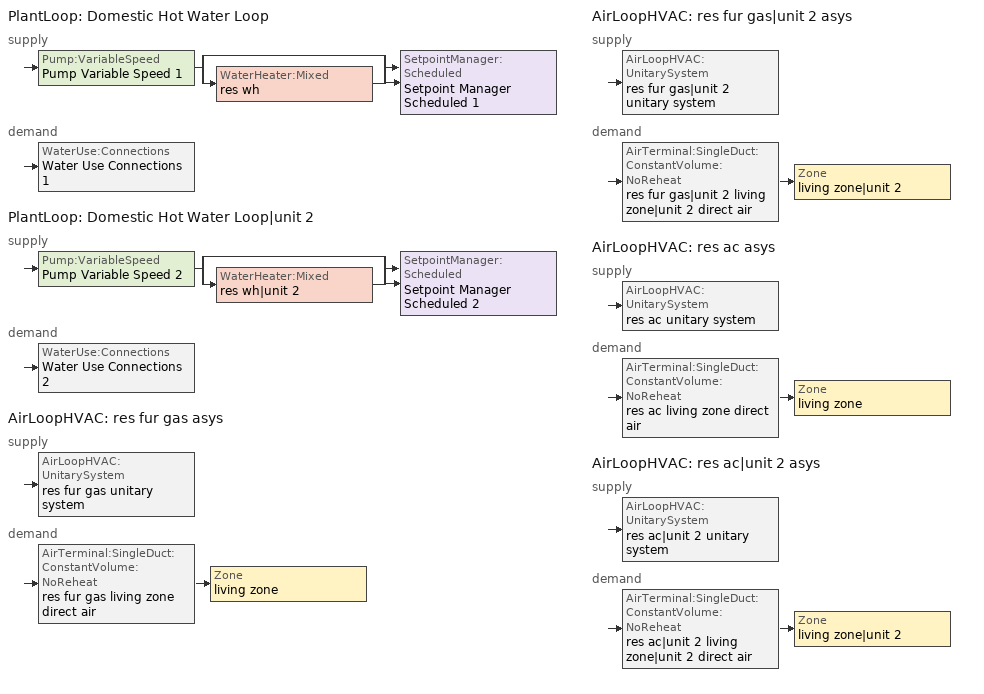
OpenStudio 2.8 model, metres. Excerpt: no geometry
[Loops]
PlantLoop 'Domestic Hot Water Loop'
 supply: Pump:VariableSpeed 'Pump Variable Speed 1' > split
  | bypass
  | WaterHeater:Mixed 'res wh'
  join > SetpointManager:Scheduled 'Setpoint Manager Scheduled 1'
 demand: WaterUse:Connections 'Water Use Connections 1'
PlantLoop 'Domestic Hot Water Loop|unit 2'
 supply: Pump:VariableSpeed 'Pump Variable Speed 2' > split
  | bypass
  | WaterHeater:Mixed 'res wh|unit 2'
  join > SetpointManager:Scheduled 'Setpoint Manager Scheduled 2'
 demand: WaterUse:Connections 'Water Use Connections 2'
AirLoopHVAC 'res fur gas asys'
 supply: AirLoopHVAC:UnitarySystem 'res fur gas unitary system'
 demand: AirTerminal:SingleDuct:ConstantVolume:NoReheat 'res fur gas living zone direct air' > Zone 'living zone'
AirLoopHVAC 'res fur gas|unit 2 asys'
 supply: AirLoopHVAC:UnitarySystem 'res fur gas|unit 2 unitary system'
 demand: AirTerminal:SingleDuct:ConstantVolume:NoReheat 'res fur gas|unit 2 living zone|unit 2 direct air' > Zone 'living zone|unit 2'
AirLoopHVAC 'res ac asys'
 supply: AirLoopHVAC:UnitarySystem 'res ac unitary system'
 demand: AirTerminal:SingleDuct:ConstantVolume:NoReheat 'res ac living zone direct air' > Zone 'living zone'
AirLoopHVAC 'res ac|unit 2 asys'
 supply: AirLoopHVAC:UnitarySystem 'res ac|unit 2 unitary system'
 demand: AirTerminal:SingleDuct:ConstantVolume:NoReheat 'res ac|unit 2 living zone|unit 2 direct air' > Zone 'living zone|unit 2'
[Sizing:Zone] Zone Cooling Design Supply Air Temperature Input Method=SupplyAirTemperature; Zone Cooling Design Supply Air Temperature {C}=14; Zone Cooling Design Supply Air Temperature Difference {deltaC}=11.11; Zone Heating Design Supply Air Temperature Input Method=SupplyAirTemperature; Zone Heating Design Supply Air Temperature {C}=40; Zone Heating Design Supply Air Temperature Difference {deltaC}=11.11; Zone Cooling Design Supply Air Humidity Ratio {kg-H2O/kg-air}=0.0085; Zone Heating Design Supply Air Humidity Ratio {kg-H2O/kg-air}=0.008; Cooling Design Air Flow Method=DesignDay; Heating Design Air Flow Method=DesignDay; Account for Dedicated Outdoor Air System=No; Dedicated Outdoor Air System Control Strategy=NeutralSupplyAir; Dedicated Outdoor Air Low Setpoint Temperature for Design {C}=autosize; Dedicated Outdoor Air High Setpoint Temperature for Design {C}=autosize
living zone; living zone|unit 2; corridor zone
[Zone equipment]
living zone: res fur gas living zone direct air, res ac living zone direct air
living zone|unit 2: res fur gas|unit 2 living zone|unit 2 direct air, res ac|unit 2 living zone|unit 2 direct air
[PlantLoop] Glycol Concentration=0; Maximum Loop Flow Rate {m3/s}=0.01; Plant Loop Volume {m3}=0.003; Load Distribution Scheme=Optimal
Domestic Hot Water Loop; Domestic Hot Water Loop|unit 2
[Sizing:Plant] Loop Type=Heating; Design Loop Exit Temperature {C}=52.6667; Loop Design Temperature Difference {deltaC}=5.55556; Sizing Option=NonCoincident; Zone Timesteps in Averaging Window=1; Coincident Sizing Factor Mode=None
Domestic Hot Water Loop; Domestic Hot Water Loop|unit 2
[Pump:VariableSpeed] Rated Flow Rate {m3/s}=0.01; Rated Pump Head {Pa}=1; Rated Power Consumption {W}=0; Motor Efficiency=1; Fraction of Motor Inefficiencies to Fluid Stream=0; Coefficient 1 of the Part Load Performance Curve=0; Coefficient 2 of the Part Load Performance Curve=1; Coefficient 3 of the Part Load Performance Curve=0; Coefficient 4 of the Part Load Performance Curve=0; Pump Control Type=Intermittent; Skin Loss Radiative Fraction=0.5; Design Power Sizing Method=PowerPerFlowPerPressure; Design Electric Power per Unit Flow Rate {W/(m3/s)}=348701.1; Design Shaft Power per Unit Flow Rate per Unit Head {W-s/m3-Pa}=1.28205; Design Minimum Flow Rate Fraction=0
Pump Variable Speed 1; Pump Variable Speed 2
[SetpointManager:Scheduled] Control Variable=Temperature
Name | Schedule
Setpoint Manager Scheduled 1 | dhw temp
Setpoint Manager Scheduled 2 | dhw temp 1
[WaterHeater:Mixed] Tank Volume {m3}=0.143846; Deadband Temperature Difference {deltaC}=2; Maximum Temperature Limit {C}=99; Heater Control Type=Cycle; Heater Maximum Capacity {W}=11722.8; Heater Minimum Capacity {W}=0; Heater Fuel Type=FuelOil#1; Heater Thermal Efficiency=0.773298; Off Cycle Parasitic Fuel Consumption Rate {W}=0; Off Cycle Parasitic Fuel Type=Electricity; Off Cycle Parasitic Heat Fraction to Tank=0; On Cycle Parasitic Fuel Consumption Rate {W}=0; On Cycle Parasitic Fuel Type=Electricity; On Cycle Parasitic Heat Fraction to Tank=0; Ambient Temperature Indicator=ThermalZone; Off Cycle Loss Coefficient to Ambient Temperature {W/K}=4.15693; Off Cycle Loss Fraction to Thermal Zone=0.64; On Cycle Loss Coefficient to Ambient Temperature {W/K}=4.15693; On Cycle Loss Fraction to Thermal Zone=1; Use Side Effectiveness=1; Source Side Effectiveness=1; Use Side Design Flow Rate {m3/s}=autosize; Source Side Design Flow Rate {m3/s}=autosize; Indirect Water Heating Recovery Time {hr}=1.5; Source Side Flow Control Mode=IndirectHeatPrimarySetpoint
Name | Setpoint Temperature Schedule | Ambient Temperature Thermal Zone
res wh | WH Setpoint Temp | living zone
res wh|unit 2 | WH Setpoint Temp 1 | living zone|unit 2
[WaterUse:Connections]
Name | Water Use Equipment Name 1 | Water Use Equipment Name 2 | Water Use Equipment Name 3 | Water Use Equipment Name 4 | Water Use Equipment Name 5 | Water Use Equipment Name 6
Water Use Connections 1 | res shower | res sink | res bath | res shower dist=0.0 | res sink dist=0.0 | res bath dist=0.0
Water Use Connections 2 | res shower|unit 2 | res sink|unit 2 | res bath|unit 2 | res shower dist|unit 2=0.0 | res sink dist|unit 2=0.0 | res bath dist|unit 2=0.0
[WaterUse:Equipment:Definition]
Name | Peak Flow Rate {m3/s} | Target Temperature Schedule
res shower | 0.000274695 | res shower temperature schedule
res sink | 0.000212399 | res sink temperature schedule
res bath | 0.000429619 | res bath temperature schedule
res shower|unit 2 | 0.000274695 | res shower temperature schedule 1
res sink|unit 2 | 0.000212399 | res sink temperature schedule 1
res bath|unit 2 | 0.000429619 | res bath temperature schedule 1
res shower dist=0.0 | 0 | res shower temperature schedule
res sink dist=0.0 | 0 | res sink temperature schedule
res bath dist=0.0 | 0 | res bath temperature schedule
res shower dist|unit 2=0.0 | 0 | res shower temperature schedule 1
res sink dist|unit 2=0.0 | 0 | res sink temperature schedule 1
res bath dist|unit 2=0.0 | 0 | res bath temperature schedule 1
[OtherEquipment:Definition] Design Level Calculation Method=EquipmentLevel; Fraction Radiant=0; Fraction Lost=0
Name | Design Level {W} | Fraction Latent
res shower; res shower|unit 2 | 7899.46 | 0.487197
res sink; res sink|unit 2 | 2132.88 | 0.312222
res bath; res bath|unit 2 | 6337.27 | 0
[EnergyManagementSystem:Sensor]
Name | Output Variable or Output Meter Index Key | Output Variable or Output Meter
res_shower_vol | res shower | Water Use Equipment Hot Water Volume
res_shower_tout; res_shower_2_tout | res wh|unit 2 | Water Heater Use Side Outlet Temperature
res_shower_mixsp | res shower temperature schedule | Schedule Value
res_shower_2_vol | res shower|unit 2 | Water Use Equipment Hot Water Volume
res_shower_2_mixsp | res shower temperature schedule 1 | Schedule Value
res_nv_pb_s |  | Site Outdoor Air Barometric Pressure
res_af_vw_s |  | Site Wind Speed
res_nv_wt_s |  | Site Outdoor Air Humidity Ratio
res_af_1_tin_s | living zone | Zone Mean Air Temperature
res_af_1_tt_s | living zone | Zone Outdoor Air Drybulb Temperature
res_nv_1_nva_s | res nv_1 avail schedule | Schedule Value
res_nv_1_sp_s | res nv_1 temp schedule | Schedule Value
res_ds_res_fur_gas_asys_fan_rtf_s | res fur gas htg supply fan | Fan Runtime Fraction
res_ds_res_ac_asys_fan_rtf_s | res ac clg supply fan | Fan Runtime Fraction
res_infil_1_range_sch_s | res mv_1 range exhaust schedule | Schedule Value
res_infil_1_bath_sch_s | res mv_1 bath exhaust schedule | Schedule Value
res_infil_1_wh_sch_s; res_infil_2_wh_sch_s | Always On Discrete | Schedule Value
res_af_2_tin_s | living zone|unit 2 | Zone Mean Air Temperature
res_af_2_tt_s | living zone|unit 2 | Zone Outdoor Air Drybulb Temperature
res_nv_2_nva_s | res nv_2 avail schedule | Schedule Value
res_nv_2_sp_s | res nv_2 temp schedule | Schedule Value
res_ds_res_fur_gas_unit_2_asys_fan_rtf_s | res fur gas|unit 2 htg supply fan | Fan Runtime Fraction
res_ds_res_ac_unit_2_asys_fan_rtf_s | res ac|unit 2 clg supply fan | Fan Runtime Fraction
res_infil_2_range_sch_s | res mv_2 range exhaust schedule | Schedule Value
res_infil_2_bath_sch_s | res mv_2 bath exhaust schedule | Schedule Value
[EnergyManagementSystem:Program]
res_shower_sag: If res_shower_vol > 0; Set ShowerTime=SystemTimeStep; Else; Set ShowerTime=0; EndIf; If (res_shower_vol > 0) && (res_shower_mixsp > res_shower_tout); Set ShowerSag=SystemTimeStep; Set ShowerE=res_shower_vol*4141170*(res_shower_mixsp-res_shower_tout); Else; Set ShowerSag=0; Set ShowerE=0; EndIf
res_shower_2_sag: If res_shower_2_vol > 0; Set ShowerTime=SystemTimeStep; Else; Set ShowerTime=0; EndIf; If (res_shower_2_vol > 0) && (res_shower_2_mixsp > res_shower_2_tout); Set ShowerSag=SystemTimeStep; Set ShowerE=res_shower_2_vol*4141170*(res_shower_2_mixsp-res_shower_2_tout); Else; Set ShowerSag=0; Set ShowerE=0; EndIf
res_nv_1_program: Set Tdiff = res_af_1_tin_s-res_af_1_tt_s; Set dT = (@Abs Tdiff); Set pt = (@RhFnTdbWPb res_af_1_tt_s res_nv_wt_s res_nv_pb_s); Set NVA = 5619.062524125089; Set Cs = 8.963020389461627e-05; Set Cw = 0.00012070110544924465; Set MNV = 1.1326738636800016; Set MHR = 0.0115; Set MRH = 0.7; Set temp1 = (res_nv_1_nva_s*NVA); Set SGNV = temp1*((((Cs*dT)+(Cw*(res_af_vw_s^2)))^0.5)/1000); If (res_nv_wt_s<MHR) && (pt<MRH) && (res_af_1_tin_s>res_nv_1_sp_s); Set temp2 = (res_af_1_tin_s-res_nv_1_sp_s); Set NVadj1 = temp2/(res_af_1_tin_s-res_af_1_tt_s); Set NVadj2 = (@Min NVadj1 1); Set NVadj3 = (@Max NVadj2 0); Set NVadj = SGNV*NVadj3; Set res_nv_1_flow_act = (@Min NVadj MNV); Else; Set res_nv_1_flow_act = 0; EndIf
res_infil_1_program: Set p_m = 0.14; Set p_s = 0.22; Set s_m = 270; Set s_s = 370; Set z_m = 9.99744; Set z_s = 2.4384; Set f_t = (((s_m/z_m)^p_m)*((z_s/s_s)^p_s)); Set Tdiff = res_af_1_tin_s-res_af_1_tt_s; Set dT = @Abs Tdiff; Set c = 0.0313; Set Cs = 0.0471; Set Cw = 0.1406; Set n = 0.67; Set sft = (f_t*0.7); Set temp1 = ((c*Cw)*((sft*res_af_vw_s)^(2*n)))^2; Set Qn = (((c*Cs*(dT^n))^2)+temp1)^0.5; Set Tdiff = res_af_1_tin_s-res_af_1_tt_s; Set dT = @Abs Tdiff; Set QWHV = res_infil_1_wh_sch_s*0.0184; Set Qrange = res_infil_1_range_sch_s*0.0472; Set Qdryer = 0.0; Set Qbath = res_infil_1_bath_sch_s*0.0472; Set QhpwhOut = 0; Set QhpwhIn = 0; Set QductsOut = 0; Set QductsIn = 0; Set Qout = QWHV+Qrange+Qbath+Qdryer+QhpwhOut+QductsOut; Set Qin = QhpwhIn+QductsIn; Set Qu = (@Abs (Qout-Qin)); Set Qb = (@Min Qout Qin); Set faneff_wh = 0.9438948864000002; Set res_infil_1_house_fan_act = (QWHV*300)/faneff_wh*1; Set faneff_sp = 0.4719474432000001; Set res_infil_1_range_fan_act = (Qrange*300)/faneff_sp; Set res_infil_1_bath_fan_act = (Qbath*300)/faneff_sp; Set Q_acctd_for_elsewhere = QhpwhOut+QhpwhIn+QductsOut+QductsIn; Set res_infil_1_flow_act = (((Qu^2)+(Qn^2))^0.5)-Q_acctd_for_elsewhere; Set res_infil_1_flow_act = (@Max res_infil_1_flow_act 0)
res_nv_2_program: Set Tdiff = res_af_2_tin_s-res_af_2_tt_s; Set dT = (@Abs Tdiff); Set pt = (@RhFnTdbWPb res_af_2_tt_s res_nv_wt_s res_nv_pb_s); Set NVA = 5619.062524125166; Set Cs = 8.963020389461627e-05; Set Cw = 0.00012070110544924465; Set MNV = 1.1326738636800016; Set MHR = 0.0115; Set MRH = 0.7; Set temp1 = (res_nv_2_nva_s*NVA); Set SGNV = temp1*((((Cs*dT)+(Cw*(res_af_vw_s^2)))^0.5)/1000); If (res_nv_wt_s<MHR) && (pt<MRH) && (res_af_2_tin_s>res_nv_2_sp_s); Set temp2 = (res_af_2_tin_s-res_nv_2_sp_s); Set NVadj1 = temp2/(res_af_2_tin_s-res_af_2_tt_s); Set NVadj2 = (@Min NVadj1 1); Set NVadj3 = (@Max NVadj2 0); Set NVadj = SGNV*NVadj3; Set res_nv_2_flow_act = (@Min NVadj MNV); Else; Set res_nv_2_flow_act = 0; EndIf
res_infil_2_program: Set p_m = 0.14; Set p_s = 0.22; Set s_m = 270; Set s_s = 370; Set z_m = 9.99744; Set z_s = 2.4384; Set f_t = (((s_m/z_m)^p_m)*((z_s/s_s)^p_s)); Set Tdiff = res_af_2_tin_s-res_af_2_tt_s; Set dT = @Abs Tdiff; Set c = 0.0313; Set Cs = 0.0471; Set Cw = 0.1406; Set n = 0.67; Set sft = (f_t*0.7); Set temp1 = ((c*Cw)*((sft*res_af_vw_s)^(2*n)))^2; Set Qn = (((c*Cs*(dT^n))^2)+temp1)^0.5; Set Tdiff = res_af_2_tin_s-res_af_2_tt_s; Set dT = @Abs Tdiff; Set QWHV = res_infil_2_wh_sch_s*0.0184; Set Qrange = res_infil_2_range_sch_s*0.0472; Set Qdryer = 0.0; Set Qbath = res_infil_2_bath_sch_s*0.0472; Set QhpwhOut = 0; Set QhpwhIn = 0; Set QductsOut = 0; Set QductsIn = 0; Set Qout = QWHV+Qrange+Qbath+Qdryer+QhpwhOut+QductsOut; Set Qin = QhpwhIn+QductsIn; Set Qu = (@Abs (Qout-Qin)); Set Qb = (@Min Qout Qin); Set faneff_wh = 0.9438948864000002; Set res_infil_2_house_fan_act = (QWHV*300)/faneff_wh*1; Set faneff_sp = 0.4719474432000001; Set res_infil_2_range_fan_act = (Qrange*300)/faneff_sp; Set res_infil_2_bath_fan_act = (Qbath*300)/faneff_sp; Set Q_acctd_for_elsewhere = QhpwhOut+QhpwhIn+QductsOut+QductsIn; Set res_infil_2_flow_act = (((Qu^2)+(Qn^2))^0.5)-Q_acctd_for_elsewhere; Set res_infil_2_flow_act = (@Max res_infil_2_flow_act 0)
[EnergyManagementSystem:ProgramCallingManager]
res shower sag: EndOfSystemTimestepAfterHVACReporting; res_shower_sag
res shower_2 sag: EndOfSystemTimestepAfterHVACReporting; res_shower_2_sag
res af_1 program calling manager: BeginTimestepBeforePredictor; res_infil_1_program; res_nv_1_program
res af_2 program calling manager: BeginTimestepBeforePredictor; res_infil_2_program; res_nv_2_program
[EnergyManagementSystem:OutputVariable] Type of Data in Variable=Summed; Update Frequency=SystemTimestep
Name | EMS Variable | EMS Program or Subroutine | Units
Unmet Shower Energy|unit 1 | ShowerE | res_shower_sag | J
Unmet Shower Time|unit 1 | ShowerSag | res_shower_sag | hr
Shower Draw Time|unit 1 | ShowerTime | res_shower_sag | hr
Unmet Shower Energy|unit 2 | ShowerE | res_shower_2_sag | J
Unmet Shower Time|unit 2 | ShowerSag | res_shower_2_sag | hr
Shower Draw Time|unit 2 | ShowerTime | res_shower_2_sag | hr
[Coil:Heating:Gas] Availability Schedule=Always On Discrete; Gas Burner Efficiency=0.78; Nominal Capacity {W}=3989.43; Parasitic Electric Load {W}=76; Parasitic Gas Load {W}=0; Fuel Type=NaturalGas
res fur gas heating coil; res fur gas|unit 2 heating coil
[Fan:OnOff] Availability Schedule=Always On Discrete; Fan Total Efficiency=0.75; Pressure Rise {Pa}=794.58; Maximum Flow Rate {m3/s}=0.141853; Motor Efficiency=1; Motor In Airstream Fraction=1
Name | Fan Power Ratio Function of Speed Ratio Curve | Fan Efficiency Ratio Function of Speed Ratio Curve
res fur gas htg supply fan | Fan On Off Power Curve | Fan On Off Efficiency Curve
res fur gas|unit 2 htg supply fan | Fan On Off Power Curve 1 | Fan On Off Efficiency Curve 1
res ac clg supply fan | Fan On Off Power Curve 2 | Fan On Off Efficiency Curve 2
res ac|unit 2 clg supply fan | Fan On Off Power Curve 3 | Fan On Off Efficiency Curve 3
[AirLoopHVAC:UnitarySystem] Control Type=Load; Dehumidification Control Type=None; Availability Schedule=Always On Discrete; Fan Placement=BlowThrough; Supply Air Fan Operating Mode Schedule=Always Off Discrete; DX Heating Coil Sizing Ratio=1; Use DOAS DX Cooling Coil=No; DOAS DX Cooling Coil Leaving Minimum Air Temperature {C}=2; Latent Load Control=SensibleOnlyLoadControl; Supply Air Flow Rate Method During Cooling Operation=SupplyAirFlowRate; Supply Air Flow Rate Method During Heating Operation=SupplyAirFlowRate; Supply Air Flow Rate When No Cooling or Heating is Required {m3/s}=0; Maximum Supply Air Temperature {C}=48.8889; Maximum Outdoor Dry-Bulb Temperature for Supplemental Heater Operation {C}=21; Maximum Cycling Rate {cycles/hr}=2.5; Heat Pump Time Constant {s}=60; Fraction of On-Cycle Power Use=0.01; Heat Pump Fan Delay Time {s}=60; Ancilliary On-Cycle Electric Power {W}=0; Ancilliary Off-Cycle Electric Power {W}=0
Name | Controlling Zone or Thermostat Location | Supply Fan | Heating Coil | Supply Air Flow Rate During Cooling Operation {m3/s} | Supply Air Flow Rate During Heating Operation {m3/s} | Cooling Coil
res fur gas unitary system | living zone | res fur gas htg supply fan | res fur gas heating coil | 0 | 0.141848
res fur gas|unit 2 unitary system | living zone|unit 2 | res fur gas|unit 2 htg supply fan | res fur gas|unit 2 heating coil | 0 | 0.141848
res ac unitary system | living zone | res ac clg supply fan |  | 0.141094 | 0 | res ac cooling coil
res ac|unit 2 unitary system | living zone|unit 2 | res ac|unit 2 clg supply fan |  | 0.140513 | 0 | res ac|unit 2 cooling coil
[AirLoopHVAC] Availability Schedule=Always On Discrete; Design Supply Air Flow Rate {m3/s}=0.141848
res fur gas asys; res fur gas|unit 2 asys; res ac asys; res ac|unit 2 asys
[Sizing:System] Type of Load to Size On=Sensible; Design Outdoor Air Flow Rate {m3/s}=Autosize; Central Heating Maximum System Air Flow Ratio=0.3; Preheat Design Temperature {C}=7; Preheat Design Humidity Ratio {kg-H2O/kg-Air}=0.008; Precool Design Temperature {C}=12.8; Precool Design Humidity Ratio {kg-H2O/kg-Air}=0.008; Central Cooling Design Supply Air Temperature {C}=12.8; Central Heating Design Supply Air Temperature {C}=16.7; Sizing Option=NonCoincident; 100% Outdoor Air in Cooling=Yes; 100% Outdoor Air in Heating=Yes; Central Cooling Design Supply Air Humidity Ratio {kg-H2O/kg-Air}=0.0085; Central Heating Design Supply Air Humidity Ratio {kg-H2O/kg-Air}=0.008; Cooling Design Air Flow Method=DesignDay; Cooling Design Air Flow Rate {m3/s}=0; Heating Design Air Flow Method=DesignDay; Heating Design Air Flow Rate {m3/s}=0; System Outdoor Air Method=ZoneSum; Zone Maximum Outdoor Air Fraction=1; Cooling Supply Air Flow Rate Per Floor Area {m3/s-m2}=0.00996765; Cooling Fraction of Autosized Cooling Supply Air Flow Rate=1; Cooling Supply Air Flow Rate Per Unit Cooling Capacity {m3/s-W}=3.94755e-05; Heating Supply Air Flow Rate Per Floor Area {m3/s-m2}=0.00996765; Heating Fraction of Autosized Heating Supply Air Flow Rate=1; Heating Fraction of Autosized Cooling Supply Air Flow Rate=1; Heating Supply Air Flow Rate Per Unit Heating Capacity {m3/s-W}=3.15882e-05; Cooling Design Capacity Method=CoolingDesignCapacity; Cooling Design Capacity {W}=autosize; Cooling Design Capacity Per Floor Area {W/m2}=234.7; Fraction of Autosized Cooling Design Capacity=1; Heating Design Capacity Method=HeatingDesignCapacity; Heating Design Capacity {W}=autosize; Heating Design Capacity Per Floor Area {W/m2}=157; Fraction of Autosized Heating Design Capacity=1; Central Cooling Capacity Control Method=OnOff
res fur gas asys; res fur gas|unit 2 asys; res ac asys; res ac|unit 2 asys
[AirTerminal:SingleDuct:ConstantVolume:NoReheat] Availability Schedule=Always On Discrete; Maximum Air Flow Rate {m3/s}=0.141848
res fur gas living zone direct air; res fur gas|unit 2 living zone|unit 2 direct air; res ac living zone direct air; res ac|unit 2 living zone|unit 2 direct air
[Coil:Cooling:DX:SingleSpeed] Availability Schedule=Always On Discrete; Rated Sensible Heat Ratio=0.740403; Rated COP {W/W}=3.95054; Rated Evaporator Fan Power Per Volume Flow Rate {W/(m3/s)}=773.391; Nominal Time for Condensate Removal to Begin {s}=1000; Ratio of Initial Moisture Evaporation Rate and Steady State Latent Capacity=1.5; Maximum Cycling Rate {cycles/hr}=3; Latent Capacity Time Constant {s}=45; Condenser Type=AirCooled; Evaporative Condenser Effectiveness=0; Evaporative Condenser Air Flow Rate {m3/s}=Autosize; Evaporative Condenser Pump Rated Power Consumption {W}=Autosize; Crankcase Heater Capacity {W}=0; Maximum Outdoor Dry-Bulb Temperature for Crankcase Heater Operation {C}=12.7778; Basin Heater Capacity {W/K}=0; Basin Heater Setpoint Temperature {C}=10
Name | Rated Total Cooling Capacity {W} | Rated Air Flow Rate {m3/s} | Total Cooling Capacity Function of Temperature Curve | Total Cooling Capacity Function of Flow Fraction Curve | Energy Input Ratio Function of Temperature Curve | Energy Input Ratio Function of Flow Fraction Curve | Part Load Fraction Correlation Curve
res ac cooling coil | 2107.02 | 0.109171 | Cool-Cap-fT1 | Cool-Cap-fFF1 | Cool-EIR-fT1 | Cool-EIR-fFF1 | Cool-PLF-fPLR1
res ac|unit 2 cooling coil | 2098.35 | 0.108722 | Cool-Cap-fT1 1 | Cool-Cap-fFF1 1 | Cool-EIR-fT1 1 | Cool-EIR-fFF1 1 | Cool-PLF-fPLR1 1
[EnergyManagementSystem:Actuator]
Name | Actuated Component | Actuated Component Type | Actuated Component Control Type
res_nv_1_flow_act | res nv_1 flow | Zone Infiltration | Air Exchange Flow Rate
res_infil_1_house_fan_act | res infil_1 house fan | ElectricEquipment | Electric Power Level
res_infil_1_range_fan_act | res infil_1 range fan | ElectricEquipment | Electric Power Level
res_infil_1_bath_fan_act | res infil_1 bath fan | ElectricEquipment | Electric Power Level
res_infil_1_flow_act | res infil_1 flow | Zone Infiltration | Air Exchange Flow Rate
res_nv_2_flow_act | res nv_2 flow | Zone Infiltration | Air Exchange Flow Rate
res_infil_2_house_fan_act | res infil_2 house fan | ElectricEquipment | Electric Power Level
res_infil_2_range_fan_act | res infil_2 range fan | ElectricEquipment | Electric Power Level
res_infil_2_bath_fan_act | res infil_2 bath fan | ElectricEquipment | Electric Power Level
res_infil_2_flow_act | res infil_2 flow | Zone Infiltration | Air Exchange Flow Rate
[ElectricEquipment:Definition] Design Level Calculation Method=EquipmentLevel; Design Level {W}=0; Fraction Latent=0; Fraction Radiant=0; Fraction Lost=1
res infil_1 house fan; res infil_1 range fan; res infil_1 bath fan; res infil_2 house fan; res infil_2 range fan; res infil_2 bath fan
[Generator:PVWatts]
res photovoltaics generator: DC System Capacity {W}=2500; Module Type=Standard; Array Type=FixedRoofMounted; System Losses=0.14; Tilt Angle {deg}=0; Azimuth Angle {deg}=180
[ElectricLoadCenter:Distribution]
res photovoltaics elec load center dist: Inverter=res photovoltaics inverter
[ElectricLoadCenter:Inverter:PVWatts]
res photovoltaics inverter: Inverter Efficiency=0.96
[Schedule:Ruleset]
Name | Default Day Schedule | Summer Design Day Schedule | Winter Design Day Schedule
res nv_1 temp schedule | Schedule Day 2
res nv_1 avail schedule | Schedule Day 5
res mv_1 range exhaust schedule | Schedule Day 20 | res mv_1 range exhaust schedule summer design | res mv_1 range exhaust schedule winter design
res mv_1 bath exhaust schedule | Schedule Day 21 | res mv_1 bath exhaust schedule summer design | res mv_1 bath exhaust schedule winter design
res nv_2 temp schedule | Schedule Day 22
res nv_2 avail schedule | Schedule Day 23
res mv_2 range exhaust schedule | Schedule Day 26 | res mv_2 range exhaust schedule summer design | res mv_2 range exhaust schedule winter design
res mv_2 bath exhaust schedule | Schedule Day 27 | res mv_2 bath exhaust schedule summer design | res mv_2 bath exhaust schedule winter design
[Schedule:Day]
Schedule Day 2; Schedule Day 5; Schedule Day 20; res mv_1 range exhaust schedule winter design; Schedule Day 21; res mv_1 bath exhaust schedule winter design; Schedule Day 22; Schedule Day 23; Schedule Day 26; res mv_2 range exhaust schedule winter design; Schedule Day 27; res mv_2 bath exhaust schedule winter design: 24, 0, 0
res nv_1 temp schedule allday1; res nv_1 temp schedule allday2; res nv_1 temp schedule allday3; res nv_1 temp schedule allday4; res nv_1 temp schedule allday11; res nv_1 temp schedule allday12; res nv_2 temp schedule allday1; res nv_2 temp schedule allday2; res nv_2 temp schedule allday3; res nv_2 temp schedule allday4; res nv_2 temp schedule allday11; res nv_2 temp schedule allday12: 24, 0, 23.8889
res nv_1 temp schedule allday5; res nv_1 temp schedule allday6; res nv_1 temp schedule allday7; res nv_1 temp schedule allday8; res nv_1 temp schedule allday9; res nv_1 temp schedule allday10; res nv_2 temp schedule allday5; res nv_2 temp schedule allday6; res nv_2 temp schedule allday7; res nv_2 temp schedule allday8; res nv_2 temp schedule allday9; res nv_2 temp schedule allday10: 24, 0, 22.2222
res nv_1 availability schedule allday1 on; res nv_1 availability schedule allday1 on 1; res nv_1 availability schedule allday1 on 2; res nv_1 availability schedule allday1 on 3; res nv_1 availability schedule allday1 on 4; res nv_1 availability schedule allday1 on 5; res nv_1 availability schedule allday1 on 6; res nv_1 availability schedule allday1 on 7; res nv_1 availability schedule allday1 on 8; res nv_1 availability schedule allday1 on 9; res nv_1 availability schedule allday1 on 10; res nv_1 availability schedule allday1 on 11; res nv_2 availability schedule allday1 on; res nv_2 availability schedule allday1 on 1; res nv_2 availability schedule allday1 on 2; res nv_2 availability schedule allday1 on 3; res nv_2 availability schedule allday1 on 4; res nv_2 availability schedule allday1 on 5; res nv_2 availability schedule allday1 on 6; res nv_2 availability schedule allday1 on 7; res nv_2 availability schedule allday1 on 8; res nv_2 availability schedule allday1 on 9; res nv_2 availability schedule allday1 on 10; res nv_2 availability schedule allday1 on 11: 1, 0, 1, 2, 0, 1, 3, 0, 1, 4, 0, 1, 5, 0, 1, 6, 0, 1, 7, 0, 1, 8, 0, 1, 9, 0, 1, 10, 0, 1, 11, 0, 1, 12, 0, 1, 13, 0, 1, 14, 0, 1, 15, 0, 1, 16, 0, 1, 17, 0, 1, 18, 0, 1, 19, 0, 1, 20, 0, 1, 21, 0, 1, 22, 0, 1, 23, 0, 1, 24, 0, 1
res mv_1 range exhaust schedule allday1; res mv_1 range exhaust schedule allday2; res mv_1 range exhaust schedule allday3; res mv_1 range exhaust schedule allday4; res mv_1 range exhaust schedule allday5; res mv_1 range exhaust schedule allday6; res mv_1 range exhaust schedule allday7; res mv_1 range exhaust schedule allday8; res mv_1 range exhaust schedule allday9; res mv_1 range exhaust schedule allday10; res mv_1 range exhaust schedule allday11; res mv_1 range exhaust schedule allday12; res mv_2 range exhaust schedule allday1; res mv_2 range exhaust schedule allday2; res mv_2 range exhaust schedule allday3; res mv_2 range exhaust schedule allday4; res mv_2 range exhaust schedule allday5; res mv_2 range exhaust schedule allday6; res mv_2 range exhaust schedule allday7; res mv_2 range exhaust schedule allday8; res mv_2 range exhaust schedule allday9; res mv_2 range exhaust schedule allday10; res mv_2 range exhaust schedule allday11; res mv_2 range exhaust schedule allday12: 15, 0, 0, 16, 0, 1, 24, 0, 0
res mv_1 range exhaust schedule summer design; res mv_1 bath exhaust schedule summer design; res mv_2 range exhaust schedule summer design; res mv_2 bath exhaust schedule summer design: 24, 0, 1
res mv_1 bath exhaust schedule allday1; res mv_1 bath exhaust schedule allday2; res mv_1 bath exhaust schedule allday3; res mv_1 bath exhaust schedule allday4; res mv_1 bath exhaust schedule allday5; res mv_1 bath exhaust schedule allday6; res mv_1 bath exhaust schedule allday7; res mv_1 bath exhaust schedule allday8; res mv_1 bath exhaust schedule allday9; res mv_1 bath exhaust schedule allday10; res mv_1 bath exhaust schedule allday11; res mv_1 bath exhaust schedule allday12; res mv_2 bath exhaust schedule allday1; res mv_2 bath exhaust schedule allday2; res mv_2 bath exhaust schedule allday3; res mv_2 bath exhaust schedule allday4; res mv_2 bath exhaust schedule allday5; res mv_2 bath exhaust schedule allday6; res mv_2 bath exhaust schedule allday7; res mv_2 bath exhaust schedule allday8; res mv_2 bath exhaust schedule allday9; res mv_2 bath exhaust schedule allday10; res mv_2 bath exhaust schedule allday11; res mv_2 bath exhaust schedule allday12: 4, 0, 0, 5, 0, 1, 24, 0, 0
[Schedule:Rule] Apply Monday=Yes; Apply Wednesday=Yes; Apply Friday=Yes; Date Specification Type=DateRange; Start Day=1
Name | Schedule Ruleset | Rule Order | Day Schedule | Apply Sunday | Apply Tuesday | Apply Thursday | Apply Saturday | Start Month | End Month | End Day
res nv_1 temp schedule allday ruleset1 | res nv_1 temp schedule | 11 | res nv_1 temp schedule allday1 | Yes | Yes | Yes | Yes | 1 | 1 | 31
res nv_1 temp schedule allday ruleset2 | res nv_1 temp schedule | 10 | res nv_1 temp schedule allday2 | Yes | Yes | Yes | Yes | 2 | 2 | 28
res nv_1 temp schedule allday ruleset3 | res nv_1 temp schedule | 9 | res nv_1 temp schedule allday3 | Yes | Yes | Yes | Yes | 3 | 3 | 31
res nv_1 temp schedule allday ruleset4 | res nv_1 temp schedule | 8 | res nv_1 temp schedule allday4 | Yes | Yes | Yes | Yes | 4 | 4 | 30
res nv_1 temp schedule allday ruleset5 | res nv_1 temp schedule | 7 | res nv_1 temp schedule allday5 | Yes | Yes | Yes | Yes | 5 | 5 | 31
res nv_1 temp schedule allday ruleset6 | res nv_1 temp schedule | 6 | res nv_1 temp schedule allday6 | Yes | Yes | Yes | Yes | 6 | 6 | 30
res nv_1 temp schedule allday ruleset7 | res nv_1 temp schedule | 5 | res nv_1 temp schedule allday7 | Yes | Yes | Yes | Yes | 7 | 7 | 31
res nv_1 temp schedule allday ruleset8 | res nv_1 temp schedule | 4 | res nv_1 temp schedule allday8 | Yes | Yes | Yes | Yes | 8 | 8 | 31
res nv_1 temp schedule allday ruleset9 | res nv_1 temp schedule | 3 | res nv_1 temp schedule allday9 | Yes | Yes | Yes | Yes | 9 | 9 | 30
res nv_1 temp schedule allday ruleset10 | res nv_1 temp schedule | 2 | res nv_1 temp schedule allday10 | Yes | Yes | Yes | Yes | 10 | 10 | 31
res nv_1 temp schedule allday ruleset11 | res nv_1 temp schedule | 1 | res nv_1 temp schedule allday11 | Yes | Yes | Yes | Yes | 11 | 11 | 30
res nv_1 temp schedule allday ruleset12 | res nv_1 temp schedule | 0 | res nv_1 temp schedule allday12 | Yes | Yes | Yes | Yes | 12 | 12 | 31
res nv_1 availability schedule allday ruleset1 on | res nv_1 avail schedule | 11 | res nv_1 availability schedule allday1 on |  |  |  |  | 1 | 1 | 31
res nv_1 availability schedule allday ruleset2 on | res nv_1 avail schedule | 10 | res nv_1 availability schedule allday1 on 1 |  |  |  |  | 2 | 2 | 28
res nv_1 availability schedule allday ruleset3 on | res nv_1 avail schedule | 9 | res nv_1 availability schedule allday1 on 2 |  |  |  |  | 3 | 3 | 31
res nv_1 availability schedule allday ruleset4 on | res nv_1 avail schedule | 8 | res nv_1 availability schedule allday1 on 3 |  |  |  |  | 4 | 4 | 30
res nv_1 availability schedule allday ruleset5 on | res nv_1 avail schedule | 7 | res nv_1 availability schedule allday1 on 4 |  |  |  |  | 5 | 5 | 31
res nv_1 availability schedule allday ruleset6 on | res nv_1 avail schedule | 6 | res nv_1 availability schedule allday1 on 5 |  |  |  |  | 6 | 6 | 30
res nv_1 availability schedule allday ruleset7 on | res nv_1 avail schedule | 5 | res nv_1 availability schedule allday1 on 6 |  |  |  |  | 7 | 7 | 31
res nv_1 availability schedule allday ruleset8 on | res nv_1 avail schedule | 4 | res nv_1 availability schedule allday1 on 7 |  |  |  |  | 8 | 8 | 31
res nv_1 availability schedule allday ruleset9 on | res nv_1 avail schedule | 3 | res nv_1 availability schedule allday1 on 8 |  |  |  |  | 9 | 9 | 30
res nv_1 availability schedule allday ruleset10 on | res nv_1 avail schedule | 2 | res nv_1 availability schedule allday1 on 9 |  |  |  |  | 10 | 10 | 31
res nv_1 availability schedule allday ruleset11 on | res nv_1 avail schedule | 1 | res nv_1 availability schedule allday1 on 10 |  |  |  |  | 11 | 11 | 30
res nv_1 availability schedule allday ruleset12 on | res nv_1 avail schedule | 0 | res nv_1 availability schedule allday1 on 11 |  |  |  |  | 12 | 12 | 31
res mv_1 range exhaust schedule allday ruleset1 | res mv_1 range exhaust schedule | 11 | res mv_1 range exhaust schedule allday1 | Yes | Yes | Yes | Yes | 1 | 1 | 31
res mv_1 range exhaust schedule allday ruleset2 | res mv_1 range exhaust schedule | 10 | res mv_1 range exhaust schedule allday2 | Yes | Yes | Yes | Yes | 2 | 2 | 28
res mv_1 range exhaust schedule allday ruleset3 | res mv_1 range exhaust schedule | 9 | res mv_1 range exhaust schedule allday3 | Yes | Yes | Yes | Yes | 3 | 3 | 31
res mv_1 range exhaust schedule allday ruleset4 | res mv_1 range exhaust schedule | 8 | res mv_1 range exhaust schedule allday4 | Yes | Yes | Yes | Yes | 4 | 4 | 30
res mv_1 range exhaust schedule allday ruleset5 | res mv_1 range exhaust schedule | 7 | res mv_1 range exhaust schedule allday5 | Yes | Yes | Yes | Yes | 5 | 5 | 31
res mv_1 range exhaust schedule allday ruleset6 | res mv_1 range exhaust schedule | 6 | res mv_1 range exhaust schedule allday6 | Yes | Yes | Yes | Yes | 6 | 6 | 30
res mv_1 range exhaust schedule allday ruleset7 | res mv_1 range exhaust schedule | 5 | res mv_1 range exhaust schedule allday7 | Yes | Yes | Yes | Yes | 7 | 7 | 31
res mv_1 range exhaust schedule allday ruleset8 | res mv_1 range exhaust schedule | 4 | res mv_1 range exhaust schedule allday8 | Yes | Yes | Yes | Yes | 8 | 8 | 31
res mv_1 range exhaust schedule allday ruleset9 | res mv_1 range exhaust schedule | 3 | res mv_1 range exhaust schedule allday9 | Yes | Yes | Yes | Yes | 9 | 9 | 30
res mv_1 range exhaust schedule allday ruleset10 | res mv_1 range exhaust schedule | 2 | res mv_1 range exhaust schedule allday10 | Yes | Yes | Yes | Yes | 10 | 10 | 31
res mv_1 range exhaust schedule allday ruleset11 | res mv_1 range exhaust schedule | 1 | res mv_1 range exhaust schedule allday11 | Yes | Yes | Yes | Yes | 11 | 11 | 30
res mv_1 range exhaust schedule allday ruleset12 | res mv_1 range exhaust schedule | 0 | res mv_1 range exhaust schedule allday12 | Yes | Yes | Yes | Yes | 12 | 12 | 31
res mv_1 bath exhaust schedule allday ruleset1 | res mv_1 bath exhaust schedule | 11 | res mv_1 bath exhaust schedule allday1 | Yes | Yes | Yes | Yes | 1 | 1 | 31
res mv_1 bath exhaust schedule allday ruleset2 | res mv_1 bath exhaust schedule | 10 | res mv_1 bath exhaust schedule allday2 | Yes | Yes | Yes | Yes | 2 | 2 | 28
res mv_1 bath exhaust schedule allday ruleset3 | res mv_1 bath exhaust schedule | 9 | res mv_1 bath exhaust schedule allday3 | Yes | Yes | Yes | Yes | 3 | 3 | 31
res mv_1 bath exhaust schedule allday ruleset4 | res mv_1 bath exhaust schedule | 8 | res mv_1 bath exhaust schedule allday4 | Yes | Yes | Yes | Yes | 4 | 4 | 30
res mv_1 bath exhaust schedule allday ruleset5 | res mv_1 bath exhaust schedule | 7 | res mv_1 bath exhaust schedule allday5 | Yes | Yes | Yes | Yes | 5 | 5 | 31
res mv_1 bath exhaust schedule allday ruleset6 | res mv_1 bath exhaust schedule | 6 | res mv_1 bath exhaust schedule allday6 | Yes | Yes | Yes | Yes | 6 | 6 | 30
res mv_1 bath exhaust schedule allday ruleset7 | res mv_1 bath exhaust schedule | 5 | res mv_1 bath exhaust schedule allday7 | Yes | Yes | Yes | Yes | 7 | 7 | 31
res mv_1 bath exhaust schedule allday ruleset8 | res mv_1 bath exhaust schedule | 4 | res mv_1 bath exhaust schedule allday8 | Yes | Yes | Yes | Yes | 8 | 8 | 31
res mv_1 bath exhaust schedule allday ruleset9 | res mv_1 bath exhaust schedule | 3 | res mv_1 bath exhaust schedule allday9 | Yes | Yes | Yes | Yes | 9 | 9 | 30
res mv_1 bath exhaust schedule allday ruleset10 | res mv_1 bath exhaust schedule | 2 | res mv_1 bath exhaust schedule allday10 | Yes | Yes | Yes | Yes | 10 | 10 | 31
res mv_1 bath exhaust schedule allday ruleset11 | res mv_1 bath exhaust schedule | 1 | res mv_1 bath exhaust schedule allday11 | Yes | Yes | Yes | Yes | 11 | 11 | 30
res mv_1 bath exhaust schedule allday ruleset12 | res mv_1 bath exhaust schedule | 0 | res mv_1 bath exhaust schedule allday12 | Yes | Yes | Yes | Yes | 12 | 12 | 31
res nv_2 temp schedule allday ruleset1 | res nv_2 temp schedule | 11 | res nv_2 temp schedule allday1 | Yes | Yes | Yes | Yes | 1 | 1 | 31
res nv_2 temp schedule allday ruleset2 | res nv_2 temp schedule | 10 | res nv_2 temp schedule allday2 | Yes | Yes | Yes | Yes | 2 | 2 | 28
res nv_2 temp schedule allday ruleset3 | res nv_2 temp schedule | 9 | res nv_2 temp schedule allday3 | Yes | Yes | Yes | Yes | 3 | 3 | 31
res nv_2 temp schedule allday ruleset4 | res nv_2 temp schedule | 8 | res nv_2 temp schedule allday4 | Yes | Yes | Yes | Yes | 4 | 4 | 30
res nv_2 temp schedule allday ruleset5 | res nv_2 temp schedule | 7 | res nv_2 temp schedule allday5 | Yes | Yes | Yes | Yes | 5 | 5 | 31
res nv_2 temp schedule allday ruleset6 | res nv_2 temp schedule | 6 | res nv_2 temp schedule allday6 | Yes | Yes | Yes | Yes | 6 | 6 | 30
res nv_2 temp schedule allday ruleset7 | res nv_2 temp schedule | 5 | res nv_2 temp schedule allday7 | Yes | Yes | Yes | Yes | 7 | 7 | 31
res nv_2 temp schedule allday ruleset8 | res nv_2 temp schedule | 4 | res nv_2 temp schedule allday8 | Yes | Yes | Yes | Yes | 8 | 8 | 31
res nv_2 temp schedule allday ruleset9 | res nv_2 temp schedule | 3 | res nv_2 temp schedule allday9 | Yes | Yes | Yes | Yes | 9 | 9 | 30
res nv_2 temp schedule allday ruleset10 | res nv_2 temp schedule | 2 | res nv_2 temp schedule allday10 | Yes | Yes | Yes | Yes | 10 | 10 | 31
res nv_2 temp schedule allday ruleset11 | res nv_2 temp schedule | 1 | res nv_2 temp schedule allday11 | Yes | Yes | Yes | Yes | 11 | 11 | 30
res nv_2 temp schedule allday ruleset12 | res nv_2 temp schedule | 0 | res nv_2 temp schedule allday12 | Yes | Yes | Yes | Yes | 12 | 12 | 31
res nv_2 availability schedule allday ruleset1 on | res nv_2 avail schedule | 11 | res nv_2 availability schedule allday1 on |  |  |  |  | 1 | 1 | 31
res nv_2 availability schedule allday ruleset2 on | res nv_2 avail schedule | 10 | res nv_2 availability schedule allday1 on 1 |  |  |  |  | 2 | 2 | 28
res nv_2 availability schedule allday ruleset3 on | res nv_2 avail schedule | 9 | res nv_2 availability schedule allday1 on 2 |  |  |  |  | 3 | 3 | 31
res nv_2 availability schedule allday ruleset4 on | res nv_2 avail schedule | 8 | res nv_2 availability schedule allday1 on 3 |  |  |  |  | 4 | 4 | 30
res nv_2 availability schedule allday ruleset5 on | res nv_2 avail schedule | 7 | res nv_2 availability schedule allday1 on 4 |  |  |  |  | 5 | 5 | 31
res nv_2 availability schedule allday ruleset6 on | res nv_2 avail schedule | 6 | res nv_2 availability schedule allday1 on 5 |  |  |  |  | 6 | 6 | 30
res nv_2 availability schedule allday ruleset7 on | res nv_2 avail schedule | 5 | res nv_2 availability schedule allday1 on 6 |  |  |  |  | 7 | 7 | 31
res nv_2 availability schedule allday ruleset8 on | res nv_2 avail schedule | 4 | res nv_2 availability schedule allday1 on 7 |  |  |  |  | 8 | 8 | 31
res nv_2 availability schedule allday ruleset9 on | res nv_2 avail schedule | 3 | res nv_2 availability schedule allday1 on 8 |  |  |  |  | 9 | 9 | 30
res nv_2 availability schedule allday ruleset10 on | res nv_2 avail schedule | 2 | res nv_2 availability schedule allday1 on 9 |  |  |  |  | 10 | 10 | 31
res nv_2 availability schedule allday ruleset11 on | res nv_2 avail schedule | 1 | res nv_2 availability schedule allday1 on 10 |  |  |  |  | 11 | 11 | 30
res nv_2 availability schedule allday ruleset12 on | res nv_2 avail schedule | 0 | res nv_2 availability schedule allday1 on 11 |  |  |  |  | 12 | 12 | 31
res mv_2 range exhaust schedule allday ruleset1 | res mv_2 range exhaust schedule | 11 | res mv_2 range exhaust schedule allday1 | Yes | Yes | Yes | Yes | 1 | 1 | 31
res mv_2 range exhaust schedule allday ruleset2 | res mv_2 range exhaust schedule | 10 | res mv_2 range exhaust schedule allday2 | Yes | Yes | Yes | Yes | 2 | 2 | 28
res mv_2 range exhaust schedule allday ruleset3 | res mv_2 range exhaust schedule | 9 | res mv_2 range exhaust schedule allday3 | Yes | Yes | Yes | Yes | 3 | 3 | 31
res mv_2 range exhaust schedule allday ruleset4 | res mv_2 range exhaust schedule | 8 | res mv_2 range exhaust schedule allday4 | Yes | Yes | Yes | Yes | 4 | 4 | 30
res mv_2 range exhaust schedule allday ruleset5 | res mv_2 range exhaust schedule | 7 | res mv_2 range exhaust schedule allday5 | Yes | Yes | Yes | Yes | 5 | 5 | 31
res mv_2 range exhaust schedule allday ruleset6 | res mv_2 range exhaust schedule | 6 | res mv_2 range exhaust schedule allday6 | Yes | Yes | Yes | Yes | 6 | 6 | 30
res mv_2 range exhaust schedule allday ruleset7 | res mv_2 range exhaust schedule | 5 | res mv_2 range exhaust schedule allday7 | Yes | Yes | Yes | Yes | 7 | 7 | 31
res mv_2 range exhaust schedule allday ruleset8 | res mv_2 range exhaust schedule | 4 | res mv_2 range exhaust schedule allday8 | Yes | Yes | Yes | Yes | 8 | 8 | 31
res mv_2 range exhaust schedule allday ruleset9 | res mv_2 range exhaust schedule | 3 | res mv_2 range exhaust schedule allday9 | Yes | Yes | Yes | Yes | 9 | 9 | 30
res mv_2 range exhaust schedule allday ruleset10 | res mv_2 range exhaust schedule | 2 | res mv_2 range exhaust schedule allday10 | Yes | Yes | Yes | Yes | 10 | 10 | 31
res mv_2 range exhaust schedule allday ruleset11 | res mv_2 range exhaust schedule | 1 | res mv_2 range exhaust schedule allday11 | Yes | Yes | Yes | Yes | 11 | 11 | 30
res mv_2 range exhaust schedule allday ruleset12 | res mv_2 range exhaust schedule | 0 | res mv_2 range exhaust schedule allday12 | Yes | Yes | Yes | Yes | 12 | 12 | 31
res mv_2 bath exhaust schedule allday ruleset1 | res mv_2 bath exhaust schedule | 11 | res mv_2 bath exhaust schedule allday1 | Yes | Yes | Yes | Yes | 1 | 1 | 31
res mv_2 bath exhaust schedule allday ruleset2 | res mv_2 bath exhaust schedule | 10 | res mv_2 bath exhaust schedule allday2 | Yes | Yes | Yes | Yes | 2 | 2 | 28
res mv_2 bath exhaust schedule allday ruleset3 | res mv_2 bath exhaust schedule | 9 | res mv_2 bath exhaust schedule allday3 | Yes | Yes | Yes | Yes | 3 | 3 | 31
res mv_2 bath exhaust schedule allday ruleset4 | res mv_2 bath exhaust schedule | 8 | res mv_2 bath exhaust schedule allday4 | Yes | Yes | Yes | Yes | 4 | 4 | 30
res mv_2 bath exhaust schedule allday ruleset5 | res mv_2 bath exhaust schedule | 7 | res mv_2 bath exhaust schedule allday5 | Yes | Yes | Yes | Yes | 5 | 5 | 31
res mv_2 bath exhaust schedule allday ruleset6 | res mv_2 bath exhaust schedule | 6 | res mv_2 bath exhaust schedule allday6 | Yes | Yes | Yes | Yes | 6 | 6 | 30
res mv_2 bath exhaust schedule allday ruleset7 | res mv_2 bath exhaust schedule | 5 | res mv_2 bath exhaust schedule allday7 | Yes | Yes | Yes | Yes | 7 | 7 | 31
res mv_2 bath exhaust schedule allday ruleset8 | res mv_2 bath exhaust schedule | 4 | res mv_2 bath exhaust schedule allday8 | Yes | Yes | Yes | Yes | 8 | 8 | 31
res mv_2 bath exhaust schedule allday ruleset9 | res mv_2 bath exhaust schedule | 3 | res mv_2 bath exhaust schedule allday9 | Yes | Yes | Yes | Yes | 9 | 9 | 30
res mv_2 bath exhaust schedule allday ruleset10 | res mv_2 bath exhaust schedule | 2 | res mv_2 bath exhaust schedule allday10 | Yes | Yes | Yes | Yes | 10 | 10 | 31
res mv_2 bath exhaust schedule allday ruleset11 | res mv_2 bath exhaust schedule | 1 | res mv_2 bath exhaust schedule allday11 | Yes | Yes | Yes | Yes | 11 | 11 | 30
res mv_2 bath exhaust schedule allday ruleset12 | res mv_2 bath exhaust schedule | 0 | res mv_2 bath exhaust schedule allday12 | Yes | Yes | Yes | Yes | 12 | 12 | 31
[Schedule:Constant]
Name | Value
dhw temp; WH Setpoint Temp; dhw temp 1; WH Setpoint Temp 1 | 52.6667
Always On Discrete | 1
res shower temperature schedule; res sink temperature schedule; res bath temperature schedule; res shower temperature schedule 1; res sink temperature schedule 1; res bath temperature schedule 1 | 43.3333
Always Off Discrete | 0
[Curve:Exponent] Coefficient1 Constant=1; Coefficient2 Constant=0; Coefficient3 Constant=0; Minimum Value of x=0; Maximum Value of x=1
Fan On Off Power Curve; Fan On Off Power Curve 1; Fan On Off Power Curve 2; Fan On Off Power Curve 3
[Curve:Cubic] Coefficient1 Constant=1; Coefficient2 x=0; Coefficient3 x**2=0; Coefficient4 x**3=0; Minimum Value of x=0; Maximum Value of x=1
Fan On Off Efficiency Curve; Fan On Off Efficiency Curve 1; Fan On Off Efficiency Curve 2; Fan On Off Efficiency Curve 3
[Curve:Biquadratic] Minimum Value of x=13.88; Maximum Value of x=23.88; Minimum Value of y=18.33; Maximum Value of y=51.66
Name | Coefficient1 Constant | Coefficient2 x | Coefficient3 x**2 | Coefficient4 y | Coefficient5 y**2 | Coefficient6 x*y
Cool-Cap-fT1; Cool-Cap-fT1 1 | 1.5509 | -0.0750501 | 0.00309714 | 0.00240111 | -5.0544e-05 | -0.000427281
Cool-EIR-fT1; Cool-EIR-fT1 1 | -0.304283 | 0.118048 | -0.00342467 | -0.00626191 | 0.000695427 | -0.000469975
[Curve:Quadratic] Minimum Value of x=0
Name | Coefficient1 Constant | Coefficient2 x | Coefficient3 x**2 | Maximum Value of x | Minimum Curve Output | Maximum Curve Output
Cool-PLF-fPLR1; Cool-PLF-fPLR1 1 | 0.93 | 0.07 | 0 | 1 | 0.7 | 1
Cool-Cap-fFF1; Cool-Cap-fFF1 1 | 0.718605 | 0.4101 | -0.128705 | 2 | 0 | 2
Cool-EIR-fFF1; Cool-EIR-fFF1 1 | 1.323 | -0.477711 | 0.154712 | 2 | 0 | 2
